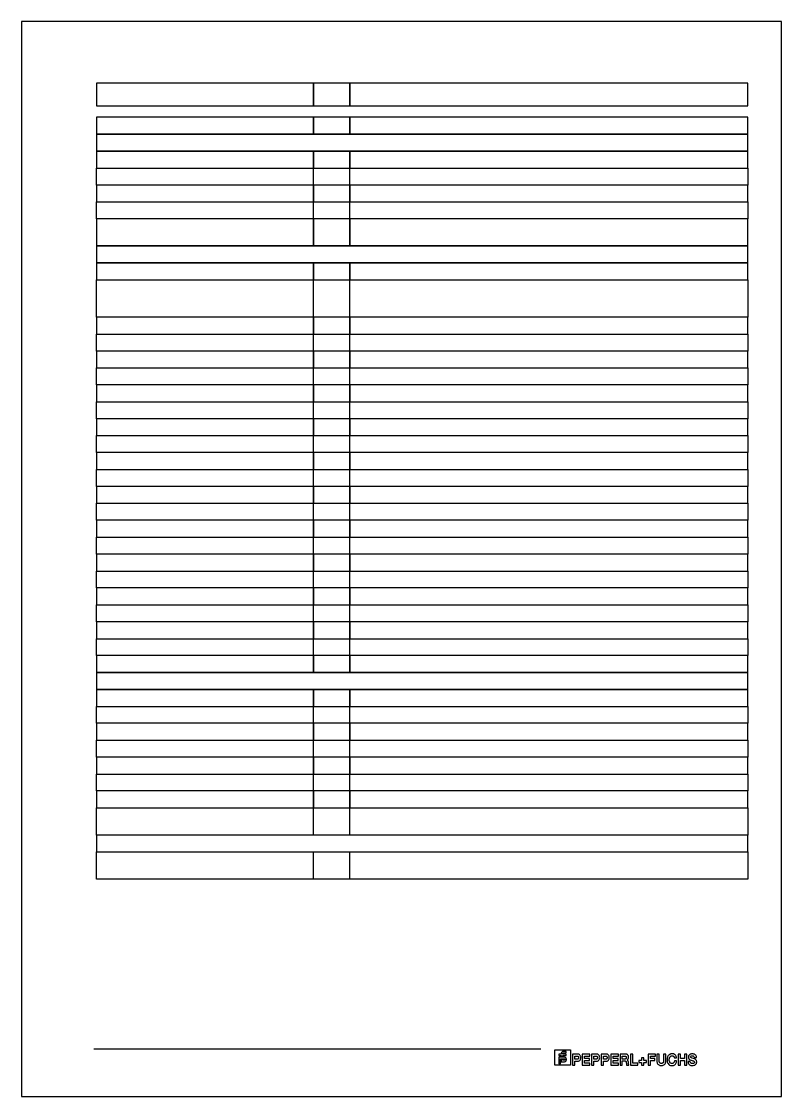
# Model space of a CAD drawing. Header units: metres. Extents: x 0 to 3575, y 0 to 842.
# Drawn here: x 1491 to 2086, y 0 to 842 of the extents above; entities that cross this region are included whole.
import ezdxf

# ---------------------------------------------------------------- set-up
doc = ezdxf.new("R2010")
doc.units = ezdxf.units.M
doc.layers.add('BORDER', color=2, linetype='Continuous')
doc.layers.add('SCHEMATICS', color=7, linetype='Continuous')

msp = doc.modelspace()

# ---------------------------------------------------------------- linework, layer by layer
at = {"layer": 'BORDER', "color": 2}
msp.add_lwpolyline([(1490.56, 0), (2085.84, 0), (2085.84, 841.89), (1490.56, 841.89), (1490.56, 0)], dxfattribs=at)
at = {"layer": 'SCHEMATICS', "color": 7}
for p, q in [((1549.25, 713.83), (1549.25, 727.09)), ((1719.33, 713.83), (1719.33, 727.09)), ((1747.68, 713.83), (1747.68, 727.09)), ((2059.49, 727.09), (2059.49, 713.83)), ((1719.33, 713.83), (1549.25, 713.83)), ((1747.68, 713.83), (1719.33, 713.83)), ((2059.49, 713.83), (1747.68, 713.83)), ((1549.25, 687.33), (1549.25, 700.58)), ((1719.33, 687.33), (1719.33, 700.58)), ((1747.68, 687.33), (1747.68, 700.58)), ((2059.49, 700.58), (2059.49, 687.33)), ((1719.33, 687.33), (1549.25, 687.33)), ((1747.68, 687.33), (1719.33, 687.33)), ((2059.49, 687.33), (1747.68, 687.33)), ((1549.25, 610.32), (1549.25, 639.57)), ((1719.33, 610.32), (1719.33, 639.57)), ((1747.68, 610.32), (1747.68, 639.57)), ((2059.49, 639.57), (2059.49, 610.32)), ((1719.33, 610.32), (1549.25, 610.32)), ((1747.68, 610.32), (1719.33, 610.32)), ((2059.49, 610.32), (1747.68, 610.32)), ((1549.25, 583.82), (1549.25, 597.07)), ((1719.33, 583.82), (1719.33, 597.07)), ((1747.68, 583.82), (1747.68, 597.07)), ((2059.49, 597.07), (2059.49, 583.82)), ((1719.33, 583.82), (1549.25, 583.82)), ((1747.68, 583.82), (1719.33, 583.82)), ((2059.49, 583.82), (1747.68, 583.82)), ((1549.25, 557.31), (1549.25, 570.57)), ((1719.33, 557.31), (1719.33, 570.57)), ((1747.68, 557.31), (1747.68, 570.57)), ((2059.49, 570.57), (2059.49, 557.31)), ((1719.33, 557.31), (1549.25, 557.31)), ((1747.68, 557.31), (1719.33, 557.31)), ((2059.49, 557.31), (1747.68, 557.31)), ((1549.25, 530.81), (1549.25, 544.06)), ((1719.33, 530.81), (1719.33, 544.06)), ((1747.68, 530.81), (1747.68, 544.06)), ((2059.49, 544.06), (2059.49, 530.81)), ((1719.33, 530.81), (1549.25, 530.81)), ((1747.68, 530.81), (1719.33, 530.81)), ((2059.49, 530.81), (1747.68, 530.81)), ((1549.25, 504.31), (1549.25, 517.56)), ((1719.33, 504.31), (1719.33, 517.56)), ((1747.68, 504.31), (1747.68, 517.56)), ((2059.49, 517.56), (2059.49, 504.31)), ((1719.33, 504.31), (1549.25, 504.31)), ((1747.68, 504.31), (1719.33, 504.31)), ((2059.49, 504.31), (1747.68, 504.31)), ((1549.25, 477.8), (1549.25, 491.05)), ((1719.33, 477.8), (1719.33, 491.05)), ((1747.68, 477.8), (1747.68, 491.05)), ((2059.49, 491.05), (2059.49, 477.8)), ((1719.33, 477.8), (1549.25, 477.8)), ((1747.68, 477.8), (1719.33, 477.8)), ((2059.49, 477.8), (1747.68, 477.8)), ((1549.25, 451.3), (1549.25, 464.55)), ((1719.33, 451.3), (1719.33, 464.55)), ((1747.68, 451.3), (1747.68, 464.55)), ((2059.49, 464.55), (2059.49, 451.3)), ((1719.33, 451.3), (1549.25, 451.3)), ((1747.68, 451.3), (1719.33, 451.3)), ((2059.49, 451.3), (1747.68, 451.3)), ((1549.25, 424.79), (1549.25, 438.05)), ((1719.33, 424.79), (1719.33, 438.05)), ((1747.68, 424.79), (1747.68, 438.05)), ((2059.49, 438.05), (2059.49, 424.79)), ((1719.33, 424.79), (1549.25, 424.79)), ((1747.68, 424.79), (1719.33, 424.79)), ((2059.49, 424.79), (1747.68, 424.79)), ((1549.25, 398.29), (1549.25, 411.54)), ((1719.33, 398.29), (1719.33, 411.54)), ((1747.68, 398.29), (1747.68, 411.54)), ((2059.49, 411.54), (2059.49, 398.29)), ((1719.33, 398.29), (1549.25, 398.29)), ((1747.68, 398.29), (1719.33, 398.29)), ((2059.49, 398.29), (1747.68, 398.29)), ((1549.25, 371.79), (1549.25, 385.04)), ((1719.33, 371.79), (1719.33, 385.04)), ((1747.68, 371.79), (1747.68, 385.04)), ((2059.49, 385.04), (2059.49, 371.79)), ((1719.33, 371.79), (1549.25, 371.79)), ((1747.68, 371.79), (1719.33, 371.79)), ((2059.49, 371.79), (1747.68, 371.79)), ((1549.25, 345.28), (1549.25, 358.53)), ((1719.33, 345.28), (1719.33, 358.53)), ((1747.68, 345.28), (1747.68, 358.53)), ((2059.49, 358.53), (2059.49, 345.28)), ((1719.33, 345.28), (1549.25, 345.28)), ((1747.68, 345.28), (1719.33, 345.28)), ((2059.49, 345.28), (1747.68, 345.28)), ((1549.25, 292.27), (1549.25, 305.53)), ((1719.33, 292.27), (1719.33, 305.53)), ((1747.68, 292.27), (1747.68, 305.53)), ((2059.49, 305.53), (2059.49, 292.27)), ((1719.33, 292.27), (1549.25, 292.27)), ((1747.68, 292.27), (1719.33, 292.27)), ((2059.49, 292.27), (1747.68, 292.27)), ((1549.25, 265.77), (1549.25, 279.02)), ((1719.33, 265.77), (1719.33, 279.02)), ((1747.68, 265.77), (1747.68, 279.02)), ((2059.49, 279.02), (2059.49, 265.77)), ((1719.33, 265.77), (1549.25, 265.77)), ((1747.68, 265.77), (1719.33, 265.77)), ((2059.49, 265.77), (1747.68, 265.77)), ((1549.25, 239.27), (1549.25, 252.52)), ((1719.33, 239.27), (1719.33, 252.52)), ((1747.68, 239.27), (1747.68, 252.52)), ((2059.49, 252.52), (2059.49, 239.27)), ((1719.33, 239.27), (1549.25, 239.27)), ((1747.68, 239.27), (1719.33, 239.27)), ((2059.49, 239.27), (1747.68, 239.27)), ((1549.25, 204.76), (1549.25, 226.01)), ((1719.33, 204.76), (1719.33, 226.01)), ((1747.68, 204.76), (1747.68, 226.01)), ((2059.49, 226.01), (2059.49, 204.76)), ((1719.33, 204.76), (1549.25, 204.76)), ((1747.68, 204.76), (1719.33, 204.76)), ((2059.49, 204.76), (1747.68, 204.76)), ((1549.25, 170.26), (1549.25, 191.51)), ((1719.33, 170.26), (1719.33, 191.51)), ((1747.68, 170.26), (1747.68, 191.51)), ((2059.49, 191.51), (2059.49, 170.26)), ((1719.33, 170.26), (1549.25, 170.26)), ((1747.68, 170.26), (1719.33, 170.26)), ((2059.49, 170.26), (1747.68, 170.26)), ((1547.25, 37.2), (1897.23, 37.2)), ((1908.34, 36.55), (1920.46, 36.55)), ((1908.34, 24.43), (1908.34, 36.55)), ((1917.14, 34.13), (1917.14, 35.34)), ((1920.46, 36.55), (1920.46, 24.43)), ((1913.3, 33.23), (1911.48, 33.23)), ((1911.48, 33.23), (1911.48, 32.01)), ((1911.48, 32.01), (1913.3, 32.01)), ((1911.48, 30.79), (1911.48, 25.65)), ((1911.48, 25.65), (1912.69, 25.65)), ((1912.69, 25.65), (1912.69, 29.57)), ((1912.69, 29.57), (1915.6, 29.57)), ((1913.3, 33.67), (1913.3, 33.23)), ((1913.3, 32.01), (1913.3, 31.27)), ((1913.3, 31.27), (1914.51, 31.27)), ((1914.51, 29.09), (1913.3, 29.09)), ((1913.3, 29.09), (1913.3, 27.14)), ((1913.3, 27.14), (1915.6, 27.14)), ((1917.14, 33.23), (1914.51, 33.23)), ((1914.51, 32.01), (1917.14, 32.01)), ((1914.51, 28.36), (1914.51, 29.09)), ((1917.14, 32.01), (1917.14, 33.23)), ((1926.26, 33.24), (1922.23, 33.24)), ((1922.23, 33.24), (1922.23, 24.43)), ((1924.03, 29.13), (1924.03, 31.69)), ((1924.03, 31.69), (1925.8, 31.69)), ((1925.74, 29.13), (1924.03, 29.13)), ((1924.03, 24.43), (1924.03, 27.59)), ((1924.03, 27.59), (1926.08, 27.59)), ((1926.05, 29.16), (1925.74, 29.13)), ((1926.08, 27.59), (1926.44, 27.61)), ((1935.81, 33.24), (1929.75, 33.24)), ((1929.75, 33.24), (1929.75, 24.42)), ((1931.54, 29.71), (1931.54, 31.62)), ((1931.54, 31.62), (1935.81, 31.62)), ((1935.47, 29.71), (1931.54, 29.71)), ((1931.54, 26.04), (1931.54, 28.17)), ((1931.54, 28.17), (1935.47, 28.17)), ((1935.81, 26.04), (1931.54, 26.04)), ((1935.47, 28.17), (1935.47, 29.71)), ((1935.81, 31.62), (1935.81, 33.24)), ((1935.81, 24.42), (1935.81, 26.04)), ((1940.99, 33.25), (1936.95, 33.25)), ((1936.95, 33.25), (1936.95, 24.42)), ((1938.76, 29.13), (1938.76, 31.7)), ((1938.76, 31.7), (1940.53, 31.7)), ((1940.47, 29.13), (1938.76, 29.13)), ((1938.76, 24.42), (1938.76, 27.58)), ((1938.76, 27.58), (1940.81, 27.58)), ((1940.78, 29.15), (1940.47, 29.13)), ((1940.81, 27.58), (1941.18, 27.61)), ((1948.56, 33.24), (1944.53, 33.24)), ((1944.53, 33.24), (1944.53, 24.43)), ((1946.34, 29.13), (1946.34, 31.69)), ((1946.34, 31.69), (1948.11, 31.69)), ((1948.04, 29.13), (1946.34, 29.13)), ((1946.34, 24.43), (1946.34, 27.59)), ((1946.34, 27.59), (1948.39, 27.59)), ((1948.35, 29.16), (1948.04, 29.13)), ((1948.39, 27.59), (1948.75, 27.61)), ((1958.2, 33.24), (1952.13, 33.24)), ((1952.13, 33.24), (1952.13, 24.42)), ((1953.92, 29.71), (1953.92, 31.62)), ((1953.92, 31.62), (1958.2, 31.62)), ((1957.85, 29.71), (1953.92, 29.71)), ((1953.92, 26.04), (1953.92, 28.17)), ((1953.92, 28.17), (1957.85, 28.17)), ((1958.2, 26.04), (1953.92, 26.04)), ((1957.85, 28.17), (1957.85, 29.71)), ((1958.2, 31.62), (1958.2, 33.24)), ((1958.2, 24.42), (1958.2, 26.04)), ((1963.78, 33.23), (1959.38, 33.23)), ((1959.38, 33.23), (1959.38, 24.43)), ((1961.16, 29.31), (1961.16, 31.68)), ((1961.16, 31.68), (1963.07, 31.68)), ((1962.86, 29.31), (1961.16, 29.31)), ((1961.16, 24.43), (1961.16, 27.84)), ((1961.16, 27.84), (1963.03, 27.84)), ((1963.28, 29.33), (1962.86, 29.31)), ((1963.03, 27.84), (1963.29, 27.84)), ((1963.07, 31.68), (1963.29, 31.68)), ((1964.89, 28.64), (1965.24, 28.89)), ((1965.14, 28.48), (1964.89, 28.64)), ((1966.17, 24.74), (1966.06, 25.36)), ((1969.3, 33.24), (1967.51, 33.24)), ((1967.51, 33.24), (1967.51, 24.43)), ((1969.3, 26.05), (1969.3, 33.24)), ((1973.23, 26.05), (1969.3, 26.05)), ((1973.23, 24.43), (1973.23, 26.05)), ((1976.22, 28.17), (1974.17, 28.17)), ((1974.17, 28.17), (1974.17, 26.6)), ((1974.17, 26.6), (1976.22, 26.6)), ((1978, 30.31), (1976.22, 30.31)), ((1976.22, 30.31), (1976.22, 28.17)), ((1976.22, 26.6), (1976.22, 24.43)), ((1978, 28.17), (1978, 30.31)), ((1980.05, 28.17), (1978, 28.17)), ((1978, 24.43), (1978, 26.6)), ((1978, 26.6), (1980.05, 26.6)), ((1980.05, 26.6), (1980.05, 28.17)), ((1987.1, 33.25), (1981.38, 33.25)), ((1981.38, 33.25), (1981.38, 24.43)), ((1983.17, 29.73), (1983.17, 31.62)), ((1983.17, 31.62), (1987.1, 31.62)), ((1986.6, 29.73), (1983.17, 29.73)), ((1983.17, 24.43), (1983.17, 28.17)), ((1983.17, 28.17), (1986.6, 28.17)), ((1986.6, 28.17), (1986.6, 29.73)), ((1987.1, 31.62), (1987.1, 33.25)), ((1990.02, 33.25), (1988.24, 33.25)), ((1988.24, 33.25), (1988.24, 27.59)), ((1990.02, 28.17), (1990.02, 33.25)), ((1990.06, 27.43), (1990.02, 28.17)), ((1995.19, 33.25), (1993.4, 33.25)), ((1993.4, 33.25), (1993.4, 28.17)), ((1993.4, 28.17), (1993.4, 27.43)), ((1995.15, 27.07), (1995.19, 27.6)), ((1995.19, 27.6), (1995.19, 33.25)), ((2003.63, 27.83), (2001.9, 27.83)), ((2001.9, 27.83), (2001.9, 27.56)), ((2001.91, 30.25), (2003.63, 30.25)), ((2003.63, 30.25), (2003.6, 30.47)), ((2003.65, 27.67), (2003.63, 27.83)), ((2006.6, 33.25), (2004.82, 33.25)), ((2004.82, 33.25), (2004.82, 24.43)), ((2006.6, 29.78), (2006.6, 33.25)), ((2009.84, 29.78), (2006.6, 29.78)), ((2006.6, 24.43), (2006.6, 28.2)), ((2006.6, 28.2), (2009.84, 28.2)), ((2011.61, 33.25), (2009.84, 33.25)), ((2009.84, 33.25), (2009.84, 29.78)), ((2009.84, 28.2), (2009.84, 24.43)), ((2011.61, 24.43), (2011.61, 33.25)), ((2014.4, 27.36), (2012.62, 27.36)), ((2012.62, 27.36), (2012.62, 27.1)), ((2014.4, 27.24), (2014.4, 27.36)), ((2017.51, 30.61), (2019.27, 30.61)), ((2019.27, 30.61), (2019.26, 30.82)), ((1920.46, 24.43), (1908.34, 24.43)), ((1922.23, 24.43), (1924.03, 24.43)), ((1929.75, 24.42), (1935.81, 24.42)), ((1936.95, 24.42), (1938.76, 24.42)), ((1944.53, 24.43), (1946.34, 24.43)), ((1952.13, 24.42), (1958.2, 24.42)), ((1959.38, 24.43), (1961.16, 24.43)), ((1964.49, 24.68), (1964.56, 24.43)), ((1964.56, 24.43), (1966.25, 24.43)), ((1966.25, 24.43), (1966.17, 24.74)), ((1967.51, 24.43), (1973.23, 24.43)), ((1976.22, 24.43), (1978, 24.43)), ((1981.38, 24.43), (1983.17, 24.43)), ((2004.82, 24.43), (2006.6, 24.43)), ((2009.84, 24.43), (2011.61, 24.43))]:
    msp.add_line(p, q, dxfattribs=at)
for points in [[(1549.25, 775.85), (1719.33, 775.85), (1719.33, 793.7), (1549.25, 793.7), (1549.25, 775.85)], [(1719.33, 775.85), (1747.68, 775.85), (1747.68, 793.7), (1719.33, 793.7), (1719.33, 775.85)], [(1747.68, 775.85), (2059.49, 775.85), (2059.49, 793.7), (1747.68, 793.7), (1747.68, 775.85)], [(1549.25, 753.59), (1719.33, 753.59), (1719.33, 766.84), (1549.25, 766.84), (1549.25, 753.59)], [(1719.33, 753.59), (1747.68, 753.59), (1747.68, 766.84), (1719.33, 766.84), (1719.33, 753.59)], [(1747.68, 753.59), (2059.49, 753.59), (2059.49, 766.84), (1747.68, 766.84), (1747.68, 753.59)], [(1549.25, 740.34), (2059.49, 740.34), (2059.49, 753.59), (1549.25, 753.59), (1549.25, 740.34)], [(1549.25, 727.09), (1719.33, 727.09), (1719.33, 740.34), (1549.25, 740.34), (1549.25, 727.09)], [(1719.33, 727.09), (1747.68, 727.09), (1747.68, 740.34), (1719.33, 740.34), (1719.33, 727.09)], [(1747.68, 727.09), (2059.49, 727.09), (2059.49, 740.34), (1747.68, 740.34), (1747.68, 727.09)], [(1549.25, 700.58), (1719.33, 700.58), (1719.33, 713.83), (1549.25, 713.83), (1549.25, 700.58)], [(1719.33, 700.58), (1747.68, 700.58), (1747.68, 713.83), (1719.33, 713.83), (1719.33, 700.58)], [(1747.68, 700.58), (2059.49, 700.58), (2059.49, 713.83), (1747.68, 713.83), (1747.68, 700.58)], [(1549.25, 666.08), (1719.33, 666.08), (1719.33, 687.33), (1549.25, 687.33), (1549.25, 666.08)], [(1719.33, 666.08), (1747.68, 666.08), (1747.68, 687.33), (1719.33, 687.33), (1719.33, 666.08)], [(1747.68, 666.08), (2059.49, 666.08), (2059.49, 687.33), (1747.68, 687.33), (1747.68, 666.08)], [(1549.25, 652.83), (2059.49, 652.83), (2059.49, 666.08), (1549.25, 666.08), (1549.25, 652.83)], [(1549.25, 639.57), (1719.33, 639.57), (1719.33, 652.82), (1549.25, 652.82), (1549.25, 639.57)], [(1719.33, 639.57), (1747.68, 639.57), (1747.68, 652.82), (1719.33, 652.82), (1719.33, 639.57)], [(1747.68, 639.57), (2059.49, 639.57), (2059.49, 652.82), (1747.68, 652.82), (1747.68, 639.57)], [(1549.25, 597.07), (1719.33, 597.07), (1719.33, 610.32), (1549.25, 610.32), (1549.25, 597.07)], [(1719.33, 597.07), (1747.68, 597.07), (1747.68, 610.32), (1719.33, 610.32), (1719.33, 597.07)], [(1747.68, 597.07), (2059.49, 597.07), (2059.49, 610.32), (1747.68, 610.32), (1747.68, 597.07)], [(1549.25, 570.57), (1719.33, 570.57), (1719.33, 583.82), (1549.25, 583.82), (1549.25, 570.57)], [(1719.33, 570.57), (1747.68, 570.57), (1747.68, 583.82), (1719.33, 583.82), (1719.33, 570.57)], [(1747.68, 570.57), (2059.49, 570.57), (2059.49, 583.82), (1747.68, 583.82), (1747.68, 570.57)], [(1549.25, 544.06), (1719.33, 544.06), (1719.33, 557.31), (1549.25, 557.31), (1549.25, 544.06)], [(1719.33, 544.06), (1747.68, 544.06), (1747.68, 557.31), (1719.33, 557.31), (1719.33, 544.06)], [(1747.68, 544.06), (2059.49, 544.06), (2059.49, 557.31), (1747.68, 557.31), (1747.68, 544.06)], [(1549.25, 517.56), (1719.33, 517.56), (1719.33, 530.81), (1549.25, 530.81), (1549.25, 517.56)], [(1719.33, 517.56), (1747.68, 517.56), (1747.68, 530.81), (1719.33, 530.81), (1719.33, 517.56)], [(1747.68, 517.56), (2059.49, 517.56), (2059.49, 530.81), (1747.68, 530.81), (1747.68, 517.56)], [(1549.25, 491.05), (1719.33, 491.05), (1719.33, 504.3), (1549.25, 504.3), (1549.25, 491.05)], [(1719.33, 491.05), (1747.68, 491.05), (1747.68, 504.3), (1719.33, 504.3), (1719.33, 491.05)], [(1747.68, 491.05), (2059.49, 491.05), (2059.49, 504.3), (1747.68, 504.3), (1747.68, 491.05)], [(1549.25, 464.55), (1719.33, 464.55), (1719.33, 477.8), (1549.25, 477.8), (1549.25, 464.55)], [(1719.33, 464.55), (1747.68, 464.55), (1747.68, 477.8), (1719.33, 477.8), (1719.33, 464.55)], [(1747.68, 464.55), (2059.49, 464.55), (2059.49, 477.8), (1747.68, 477.8), (1747.68, 464.55)], [(1549.25, 438.05), (1719.33, 438.05), (1719.33, 451.3), (1549.25, 451.3), (1549.25, 438.05)], [(1719.33, 438.05), (1747.68, 438.05), (1747.68, 451.3), (1719.33, 451.3), (1719.33, 438.05)], [(1747.68, 438.05), (2059.49, 438.05), (2059.49, 451.3), (1747.68, 451.3), (1747.68, 438.05)], [(1549.25, 411.54), (1719.33, 411.54), (1719.33, 424.79), (1549.25, 424.79), (1549.25, 411.54)], [(1719.33, 411.54), (1747.68, 411.54), (1747.68, 424.79), (1719.33, 424.79), (1719.33, 411.54)], [(1747.68, 411.54), (2059.49, 411.54), (2059.49, 424.79), (1747.68, 424.79), (1747.68, 411.54)], [(1549.25, 385.04), (1719.33, 385.04), (1719.33, 398.29), (1549.25, 398.29), (1549.25, 385.04)], [(1719.33, 385.04), (1747.68, 385.04), (1747.68, 398.29), (1719.33, 398.29), (1719.33, 385.04)], [(1747.68, 385.04), (2059.49, 385.04), (2059.49, 398.29), (1747.68, 398.29), (1747.68, 385.04)], [(1549.25, 358.53), (1719.33, 358.53), (1719.33, 371.78), (1549.25, 371.78), (1549.25, 358.53)], [(1719.33, 358.53), (1747.68, 358.53), (1747.68, 371.78), (1719.33, 371.78), (1719.33, 358.53)], [(1747.68, 358.53), (2059.49, 358.53), (2059.49, 371.78), (1747.68, 371.78), (1747.68, 358.53)], [(1549.25, 332.03), (1719.33, 332.03), (1719.33, 345.28), (1549.25, 345.28), (1549.25, 332.03)], [(1719.33, 332.03), (1747.68, 332.03), (1747.68, 345.28), (1719.33, 345.28), (1719.33, 332.03)], [(1747.68, 332.03), (2059.49, 332.03), (2059.49, 345.28), (1747.68, 345.28), (1747.68, 332.03)], [(1549.25, 318.78), (2059.49, 318.78), (2059.49, 332.03), (1549.25, 332.03), (1549.25, 318.78)], [(1549.25, 305.53), (1719.33, 305.53), (1719.33, 318.78), (1549.25, 318.78), (1549.25, 305.53)], [(1719.33, 305.53), (1747.68, 305.53), (1747.68, 318.78), (1719.33, 318.78), (1719.33, 305.53)], [(1747.68, 305.53), (2059.49, 305.53), (2059.49, 318.78), (1747.68, 318.78), (1747.68, 305.53)], [(1549.25, 279.02), (1719.33, 279.02), (1719.33, 292.27), (1549.25, 292.27), (1549.25, 279.02)], [(1719.33, 279.02), (1747.68, 279.02), (1747.68, 292.27), (1719.33, 292.27), (1719.33, 279.02)], [(1747.68, 279.02), (2059.49, 279.02), (2059.49, 292.27), (1747.68, 292.27), (1747.68, 279.02)], [(1549.25, 252.52), (1719.33, 252.52), (1719.33, 265.77), (1549.25, 265.77), (1549.25, 252.52)], [(1719.33, 252.52), (1747.68, 252.52), (1747.68, 265.77), (1719.33, 265.77), (1719.33, 252.52)], [(1747.68, 252.52), (2059.49, 252.52), (2059.49, 265.77), (1747.68, 265.77), (1747.68, 252.52)], [(1549.25, 226.01), (1719.33, 226.01), (1719.33, 239.26), (1549.25, 239.26), (1549.25, 226.01)], [(1719.33, 226.01), (1747.68, 226.01), (1747.68, 239.26), (1719.33, 239.26), (1719.33, 226.01)], [(1747.68, 226.01), (2059.49, 226.01), (2059.49, 239.26), (1747.68, 239.26), (1747.68, 226.01)], [(1549.25, 191.51), (2059.49, 191.51), (2059.49, 204.76), (1549.25, 204.76), (1549.25, 191.51)], [(1914.97, 35.34), (1914.61, 35.3), (1914.29, 35.2), (1914, 35.03), (1913.76, 34.82), (1913.56, 34.57), (1913.42, 34.29), (1913.33, 33.99), (1913.3, 33.67)], [(1914.51, 33.67), (1914.52, 33.77), (1914.54, 33.86), (1914.59, 33.94), (1914.64, 34), (1914.71, 34.05), (1914.79, 34.09), (1914.87, 34.12), (1914.96, 34.13)], [(1914.96, 34.13), (1915.2, 34.13), (1915.52, 34.13), (1915.88, 34.13), (1916.24, 34.13), (1916.59, 34.13), (1916.87, 34.13), (1917.06, 34.13), (1917.14, 34.13)], [(1917.14, 35.34), (1917.05, 35.34), (1916.81, 35.34), (1916.47, 35.34), (1916.08, 35.34), (1915.69, 35.34), (1915.34, 35.34), (1915.08, 35.34), (1914.97, 35.34)], [(1915.6, 30.79), (1915.36, 30.79), (1914.87, 30.79), (1914.21, 30.79), (1913.46, 30.79), (1912.73, 30.79), (1912.09, 30.79), (1911.65, 30.79), (1911.48, 30.79)], [(1914.51, 33.23), (1914.51, 33.31), (1914.51, 33.39), (1914.51, 33.46), (1914.51, 33.52), (1914.51, 33.57), (1914.51, 33.62), (1914.51, 33.65), (1914.51, 33.67)], [(1914.51, 31.27), (1914.51, 31.28), (1914.51, 31.33), (1914.51, 31.39), (1914.51, 31.49), (1914.51, 31.6), (1914.51, 31.72), (1914.51, 31.86), (1914.51, 32.01)], [(1915.6, 28.36), (1915.52, 28.36), (1915.38, 28.36), (1915.2, 28.36), (1915.01, 28.36), (1914.82, 28.36), (1914.66, 28.36), (1914.55, 28.36), (1914.51, 28.36)], [(1917.4, 28.98), (1917.37, 29.33), (1917.27, 29.66), (1917.12, 29.97), (1916.91, 30.24), (1916.64, 30.46), (1916.34, 30.64), (1915.98, 30.75), (1915.6, 30.79)], [(1915.6, 29.57), (1915.72, 29.56), (1915.84, 29.52), (1915.94, 29.45), (1916.02, 29.37), (1916.09, 29.28), (1916.15, 29.18), (1916.18, 29.08), (1916.19, 28.98)], [(1916.19, 28.98), (1916.17, 28.81), (1916.12, 28.68), (1916.05, 28.57), (1915.96, 28.49), (1915.87, 28.43), (1915.77, 28.39), (1915.68, 28.37), (1915.6, 28.36)], [(1915.6, 27.14), (1915.99, 27.18), (1916.34, 27.3), (1916.65, 27.47), (1916.91, 27.71), (1917.12, 27.99), (1917.27, 28.3), (1917.37, 28.63), (1917.4, 28.98)], [(1925.8, 31.69), (1925.83, 31.69), (1925.87, 31.69), (1925.9, 31.69), (1925.93, 31.68), (1925.96, 31.68), (1925.99, 31.67), (1926.02, 31.67), (1926.05, 31.67)], [(1926.05, 31.67), (1926.26, 31.62), (1926.45, 31.53), (1926.6, 31.4), (1926.73, 31.23), (1926.82, 31.04), (1926.89, 30.83), (1926.93, 30.61), (1926.94, 30.38)], [(1926.94, 30.38), (1926.92, 30.16), (1926.87, 29.95), (1926.8, 29.75), (1926.7, 29.57), (1926.58, 29.41), (1926.42, 29.29), (1926.25, 29.2), (1926.05, 29.16)], [(1926.69, 33.22), (1926.64, 33.22), (1926.59, 33.23), (1926.54, 33.23), (1926.49, 33.24), (1926.43, 33.24), (1926.38, 33.24), (1926.32, 33.24), (1926.26, 33.24)], [(1926.44, 27.61), (1926.94, 27.71), (1927.38, 27.9), (1927.76, 28.19), (1928.08, 28.55), (1928.33, 28.96), (1928.52, 29.42), (1928.63, 29.9), (1928.68, 30.38)], [(1928.68, 30.38), (1928.66, 30.82), (1928.58, 31.26), (1928.43, 31.7), (1928.22, 32.11), (1927.94, 32.49), (1927.59, 32.81), (1927.18, 33.06), (1926.69, 33.22)], [(1940.53, 31.7), (1940.57, 31.7), (1940.6, 31.69), (1940.63, 31.69), (1940.66, 31.69), (1940.69, 31.68), (1940.72, 31.68), (1940.75, 31.67), (1940.78, 31.67)], [(1940.78, 31.67), (1941, 31.63), (1941.18, 31.53), (1941.34, 31.4), (1941.46, 31.23), (1941.56, 31.04), (1941.62, 30.83), (1941.66, 30.61), (1941.67, 30.38)], [(1941.67, 30.38), (1941.65, 30.16), (1941.61, 29.95), (1941.53, 29.75), (1941.43, 29.56), (1941.31, 29.41), (1941.16, 29.28), (1940.98, 29.2), (1940.78, 29.15)], [(1941.42, 33.22), (1941.37, 33.23), (1941.32, 33.24), (1941.27, 33.24), (1941.22, 33.24), (1941.17, 33.24), (1941.11, 33.25), (1941.05, 33.25), (1940.99, 33.25)], [(1941.18, 27.61), (1941.68, 27.7), (1942.12, 27.9), (1942.5, 28.18), (1942.82, 28.54), (1943.07, 28.96), (1943.26, 29.41), (1943.37, 29.89), (1943.42, 30.38)], [(1943.42, 30.38), (1943.4, 30.82), (1943.31, 31.27), (1943.17, 31.7), (1942.95, 32.12), (1942.67, 32.49), (1942.33, 32.81), (1941.91, 33.06), (1941.42, 33.22)], [(1948.11, 31.69), (1948.14, 31.69), (1948.17, 31.69), (1948.2, 31.69), (1948.23, 31.68), (1948.26, 31.68), (1948.29, 31.67), (1948.32, 31.67), (1948.35, 31.67)], [(1948.35, 31.67), (1948.57, 31.62), (1948.75, 31.53), (1948.91, 31.4), (1949.03, 31.23), (1949.13, 31.04), (1949.2, 30.83), (1949.23, 30.61), (1949.24, 30.38)], [(1949.24, 30.38), (1949.23, 30.16), (1949.18, 29.95), (1949.11, 29.75), (1949.01, 29.57), (1948.88, 29.41), (1948.73, 29.29), (1948.55, 29.2), (1948.35, 29.16)], [(1949, 33.22), (1948.95, 33.22), (1948.89, 33.23), (1948.84, 33.23), (1948.79, 33.24), (1948.74, 33.24), (1948.68, 33.24), (1948.62, 33.24), (1948.56, 33.24)], [(1948.75, 27.61), (1949.25, 27.71), (1949.69, 27.9), (1950.07, 28.19), (1950.39, 28.55), (1950.64, 28.96), (1950.82, 29.42), (1950.94, 29.89), (1950.98, 30.38)], [(1950.98, 30.38), (1950.96, 30.82), (1950.88, 31.26), (1950.73, 31.7), (1950.52, 32.11), (1950.24, 32.49), (1949.9, 32.81), (1949.48, 33.06), (1949, 33.22)], [(1964.27, 30.33), (1964.23, 30.11), (1964.16, 29.91), (1964.07, 29.74), (1963.95, 29.6), (1963.81, 29.49), (1963.65, 29.41), (1963.48, 29.36), (1963.28, 29.33)], [(1963.29, 31.68), (1963.47, 31.65), (1963.64, 31.61), (1963.79, 31.56), (1963.93, 31.47), (1964.04, 31.36), (1964.14, 31.2), (1964.21, 31.01), (1964.27, 30.76)], [(1963.29, 27.84), (1963.38, 27.83), (1963.46, 27.82), (1963.53, 27.8), (1963.6, 27.78), (1963.67, 27.74), (1963.73, 27.7), (1963.79, 27.66), (1963.84, 27.6)], [(1964.89, 33), (1964.74, 33.06), (1964.61, 33.11), (1964.48, 33.15), (1964.35, 33.19), (1964.22, 33.21), (1964.09, 33.22), (1963.94, 33.23), (1963.78, 33.23)], [(1963.84, 27.6), (1963.97, 27.46), (1964.07, 27.31), (1964.15, 27.15), (1964.2, 26.99), (1964.25, 26.82), (1964.28, 26.64), (1964.3, 26.44), (1964.31, 26.23)], [(1964.27, 30.76), (1964.27, 30.72), (1964.27, 30.67), (1964.27, 30.61), (1964.27, 30.56), (1964.27, 30.5), (1964.27, 30.44), (1964.27, 30.39), (1964.27, 30.33)], [(1964.31, 26.23), (1964.33, 26.02), (1964.33, 25.82), (1964.34, 25.64), (1964.35, 25.45), (1964.37, 25.27), (1964.39, 25.09), (1964.43, 24.89), (1964.49, 24.68)], [(1965.98, 31.53), (1965.91, 31.78), (1965.82, 32), (1965.72, 32.21), (1965.6, 32.4), (1965.47, 32.58), (1965.3, 32.73), (1965.11, 32.87), (1964.89, 33)], [(1965.91, 27.22), (1965.89, 27.34), (1965.84, 27.48), (1965.78, 27.65), (1965.7, 27.83), (1965.59, 28.01), (1965.46, 28.19), (1965.31, 28.35), (1965.14, 28.48)], [(1965.24, 28.89), (1965.41, 29.02), (1965.54, 29.16), (1965.66, 29.31), (1965.75, 29.47), (1965.82, 29.64), (1965.88, 29.83), (1965.94, 30.02), (1965.99, 30.23)], [(1966.06, 25.36), (1966.02, 25.61), (1965.99, 25.84), (1965.98, 26.06), (1965.97, 26.27), (1965.96, 26.48), (1965.95, 26.71), (1965.94, 26.95), (1965.91, 27.22)], [(1965.99, 30.23), (1966.03, 30.41), (1966.06, 30.57), (1966.08, 30.73), (1966.08, 30.88), (1966.07, 31.03), (1966.05, 31.19), (1966.02, 31.35), (1965.98, 31.53)], [(1988.24, 27.59), (1988.24, 27.51), (1988.25, 27.44), (1988.25, 27.38), (1988.26, 27.32), (1988.26, 27.26), (1988.27, 27.2), (1988.28, 27.13), (1988.29, 27.06)], [(1988.29, 27.06), (1988.41, 26.56), (1988.57, 26.1), (1988.78, 25.69), (1989.05, 25.32), (1989.37, 25), (1989.74, 24.72), (1990.16, 24.51), (1990.64, 24.35)], [(1990.72, 26.19), (1990.56, 26.31), (1990.43, 26.43), (1990.32, 26.57), (1990.23, 26.72), (1990.16, 26.88), (1990.11, 27.05), (1990.08, 27.23), (1990.06, 27.43)], [(1991.71, 25.93), (1991.56, 25.93), (1991.43, 25.94), (1991.31, 25.96), (1991.19, 25.98), (1991.07, 26.01), (1990.95, 26.05), (1990.84, 26.11), (1990.72, 26.19)], [(1992.82, 26.19), (1992.69, 26.1), (1992.56, 26.03), (1992.43, 25.99), (1992.3, 25.95), (1992.16, 25.93), (1992.02, 25.93), (1991.87, 25.92), (1991.71, 25.93)], [(1992.76, 24.37), (1993.25, 24.53), (1993.69, 24.74), (1994.09, 25.01), (1994.43, 25.32), (1994.71, 25.69), (1994.93, 26.1), (1995.08, 26.56), (1995.15, 27.07)], [(1993.4, 27.43), (1993.39, 27.23), (1993.37, 27.05), (1993.33, 26.88), (1993.27, 26.73), (1993.19, 26.58), (1993.09, 26.44), (1992.97, 26.31), (1992.82, 26.19)], [(1998.05, 32.84), (1997.56, 32.49), (1997.16, 32.1), (1996.84, 31.66), (1996.6, 31.18), (1996.42, 30.67), (1996.3, 30.12), (1996.23, 29.55), (1996.19, 28.95)], [(1996.19, 28.95), (1996.23, 28.08), (1996.39, 27.24), (1996.66, 26.44), (1997.06, 25.72), (1997.58, 25.1), (1998.23, 24.62), (1999, 24.3), (1999.9, 24.17)], [(1997.92, 29), (1997.93, 29.19), (1997.95, 29.37), (1997.97, 29.55), (1998, 29.72), (1998.04, 29.88), (1998.07, 30.03), (1998.11, 30.17), (1998.15, 30.28)], [(1998.01, 27.77), (1997.97, 27.92), (1997.95, 28.07), (1997.93, 28.21), (1997.92, 28.36), (1997.92, 28.51), (1997.92, 28.66), (1997.92, 28.82), (1997.92, 29)], [(2000.12, 25.83), (1999.65, 25.89), (1999.26, 26.02), (1998.93, 26.2), (1998.66, 26.44), (1998.44, 26.71), (1998.27, 27.03), (1998.13, 27.39), (1998.01, 27.77)], [(2000.15, 33.45), (1999.84, 33.44), (1999.56, 33.42), (1999.3, 33.37), (1999.05, 33.31), (1998.81, 33.23), (1998.56, 33.12), (1998.31, 33), (1998.05, 32.84)], [(1998.15, 30.28), (1998.29, 30.61), (1998.46, 30.92), (1998.67, 31.18), (1998.92, 31.41), (1999.19, 31.59), (1999.5, 31.73), (1999.84, 31.8), (2000.2, 31.82)], [(1999.9, 24.17), (2000.57, 24.21), (2001.2, 24.35), (2001.78, 24.58), (2002.31, 24.9), (2002.77, 25.31), (2003.15, 25.79), (2003.43, 26.36), (2003.61, 26.99)], [(2001.9, 27.56), (2001.86, 27.21), (2001.76, 26.88), (2001.59, 26.58), (2001.36, 26.31), (2001.1, 26.1), (2000.8, 25.94), (2000.47, 25.85), (2000.12, 25.83)], [(2002.52, 32.6), (2002.27, 32.83), (2002.01, 33.02), (2001.74, 33.17), (2001.46, 33.29), (2001.16, 33.37), (2000.84, 33.42), (2000.51, 33.44), (2000.15, 33.45)], [(2000.2, 31.82), (2000.44, 31.8), (2000.66, 31.75), (2000.86, 31.68), (2001.05, 31.59), (2001.22, 31.47), (2001.38, 31.33), (2001.53, 31.16), (2001.67, 30.96)], [(2001.67, 30.96), (2001.72, 30.87), (2001.77, 30.79), (2001.8, 30.7), (2001.83, 30.62), (2001.86, 30.54), (2001.88, 30.45), (2001.9, 30.35), (2001.91, 30.25)], [(2003.6, 30.47), (2003.56, 30.65), (2003.52, 30.86), (2003.46, 31.09), (2003.36, 31.35), (2003.23, 31.63), (2003.05, 31.94), (2002.82, 32.26), (2002.52, 32.6)], [(2003.61, 26.99), (2003.63, 27.09), (2003.64, 27.17), (2003.65, 27.25), (2003.65, 27.33), (2003.66, 27.41), (2003.66, 27.49), (2003.65, 27.58), (2003.65, 27.67)], [(2012.62, 27.1), (2012.7, 26.43), (2012.92, 25.85), (2013.26, 25.34), (2013.71, 24.93), (2014.23, 24.61), (2014.82, 24.38), (2015.46, 24.24), (2016.12, 24.21)], [(2015.89, 33.45), (2015.3, 33.4), (2014.74, 33.26), (2014.22, 33.03), (2013.77, 32.71), (2013.39, 32.3), (2013.11, 31.82), (2012.93, 31.26), (2012.88, 30.62)], [(2012.88, 30.62), (2012.92, 30.27), (2013.01, 29.94), (2013.16, 29.64), (2013.35, 29.37), (2013.57, 29.14), (2013.83, 28.93), (2014.12, 28.76), (2014.43, 28.62)], [(2014.47, 26.81), (2014.46, 26.87), (2014.44, 26.92), (2014.43, 26.97), (2014.42, 27.02), (2014.41, 27.07), (2014.41, 27.12), (2014.4, 27.18), (2014.4, 27.24)], [(2014.43, 28.62), (2015.18, 28.35), (2015.83, 28.16), (2016.38, 28.02), (2016.83, 27.89), (2017.18, 27.74), (2017.43, 27.54), (2017.6, 27.25), (2017.67, 26.83)], [(2016.12, 25.81), (2015.85, 25.85), (2015.58, 25.9), (2015.34, 25.97), (2015.11, 26.07), (2014.9, 26.2), (2014.73, 26.36), (2014.58, 26.56), (2014.47, 26.81)], [(2014.62, 31.11), (2014.79, 31.51), (2015.12, 31.78), (2015.55, 31.92), (2016.03, 31.94), (2016.52, 31.84), (2016.96, 31.63), (2017.3, 31.3), (2017.49, 30.88)], [(2019.43, 27.05), (2019.17, 28.17), (2018.58, 28.93), (2017.76, 29.4), (2016.85, 29.7), (2015.97, 29.92), (2015.22, 30.16), (2014.73, 30.52), (2014.62, 31.11)], [(2019.26, 30.82), (2019.16, 31.39), (2018.95, 31.9), (2018.63, 32.35), (2018.21, 32.74), (2017.72, 33.04), (2017.16, 33.27), (2016.54, 33.41), (2015.89, 33.45)], [(2016.12, 24.21), (2016.75, 24.27), (2017.36, 24.41), (2017.93, 24.63), (2018.44, 24.94), (2018.86, 25.33), (2019.18, 25.82), (2019.38, 26.39), (2019.43, 27.05)], [(2017.67, 26.83), (2017.64, 26.54), (2017.53, 26.31), (2017.35, 26.12), (2017.12, 25.98), (2016.87, 25.89), (2016.61, 25.83), (2016.35, 25.81), (2016.12, 25.81)], [(2017.49, 30.88), (2017.49, 30.8), (2017.5, 30.74), (2017.5, 30.69), (2017.5, 30.66), (2017.5, 30.64), (2017.5, 30.62), (2017.51, 30.62), (2017.51, 30.61)], [(1990.64, 24.35), (1990.79, 24.31), (1990.93, 24.29), (1991.06, 24.27), (1991.18, 24.26), (1991.31, 24.26), (1991.44, 24.26), (1991.58, 24.26), (1991.73, 24.26)], [(1991.73, 24.26), (1991.88, 24.26), (1992.01, 24.26), (1992.13, 24.27), (1992.25, 24.28), (1992.37, 24.29), (1992.49, 24.31), (1992.62, 24.34), (1992.76, 24.37)]]:
    msp.add_lwpolyline(points, dxfattribs=at)

doc.saveas('drawing.dxf')
